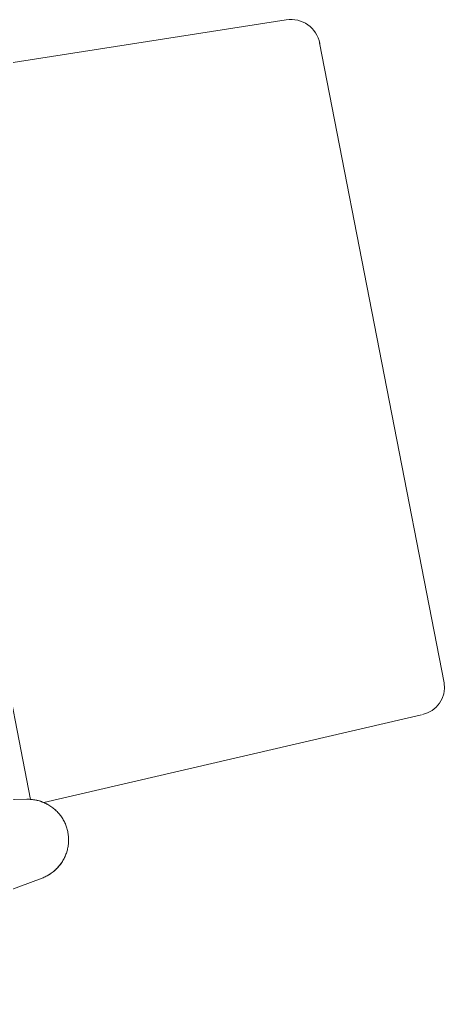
# Model space of a CAD drawing. Header units: inches. Extents: x -2078 to 106214, y -964 to 6385.
# Drawn here: x 37084 to 37093.8, y 4324.74 to 4347.16 of the extents above; entities that cross this region are included whole.
import ezdxf

# ---------------------------------------------------------------- set-up
doc = ezdxf.new("R2010")
doc.units = ezdxf.units.IN
doc.header["$MEASUREMENT"] = 0
doc.layers.add('16_dwg _2_', color=8, linetype='Continuous', lineweight=9)
doc.layers.add('A-HATCH', color=9, linetype='Continuous')

# ---------------------------------------------------------------- blocks, each defined once
blk = doc.blocks.new('16_dwg _2_-1561311-3-1st Floor - Auditorium')
at = {"color": 254, "lineweight": 9}
for p, q in [((176994.892, 507979.952), (177009.948, 507979.952)), ((176993.897, 507970.36), (176994.223, 507979.299)), ((177010.895, 507970.36), (177010.569, 507979.299)), ((177010.765, 507970.075), (176994.027, 507970.075))]:
    blk.add_line(p, q, dxfattribs=at)
at = {"color": 254, "lineweight": 9, "flags": 128}
blk.add_lwpolyline([(177012.6, 507969.988), (177012.596, 507970.01), (177012.59, 507970.037), (177012.584, 507970.063), (177012.577, 507970.089), (177012.569, 507970.115), (177012.56, 507970.141), (177012.551, 507970.166), (177012.541, 507970.191), (177012.53, 507970.216), (177012.519, 507970.241), (177012.507, 507970.265), (177012.494, 507970.289), (177012.481, 507970.312), (177012.467, 507970.335), (177012.452, 507970.358), (177012.437, 507970.38), (177012.421, 507970.401), (177012.404, 507970.423), (177012.387, 507970.443), (177012.369, 507970.464), (177012.351, 507970.483), (177012.332, 507970.502), (177012.313, 507970.521), (177012.293, 507970.539), (177012.273, 507970.557), (177012.252, 507970.574), (177012.231, 507970.59), (177012.209, 507970.605), (177012.187, 507970.62), (177012.165, 507970.635), (177012.142, 507970.649), (177012.119, 507970.662), (177012.095, 507970.674), (177012.071, 507970.686), (177012.047, 507970.697), (177012.022, 507970.707), (177011.998, 507970.717), (177011.973, 507970.726), (177011.947, 507970.734), (177011.922, 507970.741), (177011.896, 507970.748), (177011.87, 507970.754), (177011.844, 507970.759), (177011.818, 507970.764), (177011.792, 507970.768), (177011.765, 507970.771), (177011.739, 507970.773), (177011.712, 507970.774), (177011.686, 507970.775), (177011.659, 507970.775), (177011.633, 507970.774), (177011.606, 507970.773), (177011.58, 507970.771), (177011.553, 507970.768), (177011.527, 507970.764), (177011.501, 507970.759), (177011.475, 507970.754), (177011.449, 507970.748), (177011.423, 507970.741), (177011.398, 507970.734), (177011.373, 507970.726), (177011.348, 507970.717), (177011.323, 507970.707), (177011.298, 507970.697), (177011.274, 507970.686), (177011.25, 507970.674), (177011.226, 507970.662), (177011.203, 507970.648), (177011.18, 507970.635), (177011.158, 507970.62), (177011.136, 507970.605), (177011.114, 507970.59), (177011.093, 507970.573), (177011.072, 507970.556), (177011.052, 507970.539), (177011.032, 507970.521), (177011.013, 507970.502), (177010.994, 507970.483), (177010.976, 507970.463), (177010.958, 507970.443), (177010.941, 507970.422), (177010.924, 507970.401), (177010.908, 507970.379), (177010.893, 507970.357), (177010.879, 507970.335), (177010.864, 507970.312), (177010.851, 507970.288), (177010.838, 507970.264), (177010.826, 507970.24), (177010.815, 507970.216), (177010.804, 507970.191), (177010.794, 507970.166), (177010.785, 507970.14), (177010.776, 507970.115), (177010.769, 507970.089), (177010.762, 507970.063), (177010.755, 507970.036), (177010.75, 507970.01), (177010.746, 507969.988), (177010.751, 507970.015), (177010.756, 507970.041), (177010.763, 507970.067), (177010.77, 507970.093), (177010.778, 507970.119), (177010.787, 507970.144), (177010.796, 507970.17), (177010.806, 507970.195), (177010.817, 507970.219), (177010.828, 507970.244), (177010.84, 507970.268), (177010.853, 507970.291), (177010.866, 507970.314), (177010.881, 507970.337), (177010.895, 507970.36), (177010.911, 507970.382), (177010.927, 507970.403), (177010.943, 507970.424), (177010.96, 507970.445), (177010.978, 507970.465), (177010.996, 507970.485), (177011.015, 507970.504), (177011.034, 507970.522), (177011.054, 507970.54), (177011.074, 507970.557), (177011.095, 507970.574), (177011.116, 507970.59), (177011.138, 507970.606), (177011.16, 507970.621), (177011.182, 507970.635), (177011.205, 507970.649), (177011.228, 507970.662), (177011.252, 507970.674), (177011.275, 507970.686), (177011.3, 507970.697), (177011.324, 507970.707), (177011.349, 507970.716), (177011.374, 507970.725), (177011.399, 507970.733), (177011.424, 507970.741), (177011.45, 507970.747), (177011.476, 507970.753), (177011.502, 507970.759), (177011.528, 507970.763), (177011.554, 507970.767), (177011.58, 507970.77), (177011.607, 507970.772), (177011.633, 507970.774), (177011.659, 507970.774), (177011.686, 507970.774), (177011.712, 507970.774), (177011.739, 507970.772), (177011.765, 507970.77), (177011.791, 507970.767), (177011.818, 507970.763), (177011.844, 507970.759), (177011.87, 507970.753), (177011.895, 507970.747), (177011.921, 507970.741), (177011.946, 507970.733), (177011.972, 507970.725), (177011.997, 507970.716), (177012.021, 507970.707), (177012.046, 507970.697), (177012.07, 507970.686), (177012.094, 507970.674), (177012.117, 507970.662), (177012.14, 507970.649), (177012.163, 507970.635), (177012.186, 507970.621), (177012.208, 507970.606), (177012.229, 507970.59), (177012.251, 507970.574), (177012.271, 507970.557), (177012.292, 507970.54), (177012.311, 507970.522), (177012.331, 507970.504), (177012.349, 507970.485), (177012.368, 507970.465), (177012.385, 507970.445), (177012.402, 507970.424), (177012.419, 507970.403), (177012.435, 507970.382), (177012.45, 507970.36), (177012.465, 507970.337), (177012.479, 507970.314), (177012.492, 507970.291), (177012.505, 507970.268), (177012.517, 507970.244), (177012.529, 507970.219), (177012.539, 507970.195), (177012.55, 507970.17), (177012.559, 507970.144), (177012.568, 507970.119), (177012.575, 507970.093), (177012.583, 507970.067), (177012.589, 507970.041), (177012.595, 507970.015), (177012.6, 507969.988)], dxfattribs=at)
at = {"color": 254, "lineweight": 9}
for centre, radius, start, end in [((176994.899, 507979.276), 0.676, 89.3877, 178.035), ((177009.925, 507979.31), 0.643, 0.8358, 87.9819), ((177070.55, 507959.642), 60.693, 170.18515, 178.82805), ((176952.796, 507959.642), 60.693, 1.17195, 9.81485)]:
    blk.add_arc(centre, radius, start, end, dxfattribs=at)
blk = doc.blocks.new('E VFA56SDA6SD')
at = {"layer": '16_dwg _2_', "color": 250, "rotation": 280.9999999999996}
blk.add_blockref('16_dwg _2_-1561311-3-1st Floor - Auditorium', (-523974.108, 81129.72), dxfattribs=at)

msp = doc.modelspace()

# ---------------------------------------------------------------- block references
at = {"layer": 'A-HATCH'}
msp.add_blockref('E VFA56SDA6SD', (28645.88, 32.751), dxfattribs=at)

doc.saveas('drawing.dxf')
